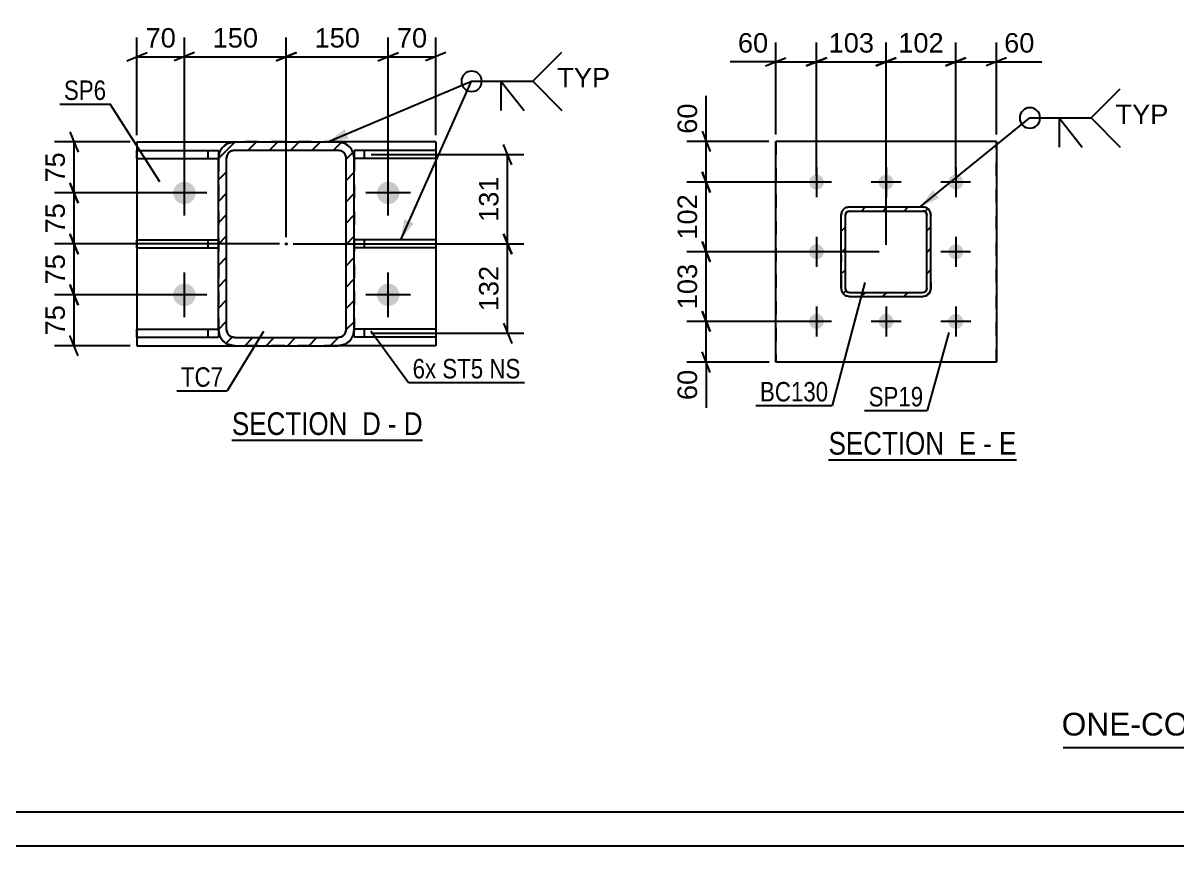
# Model space of a CAD drawing. Header units: millimetres. Extents: x 0 to 841, y 0 to 594.
# Drawn here: x 249.8 to 419.7, y 0 to 121.1 of the extents above; entities that cross this region are included whole.
import ezdxf

# ---------------------------------------------------------------- set-up
doc = ezdxf.new("R2010")
doc.units = ezdxf.units.MM
doc.linetypes.add('DXK_LINE_DOT2', pattern=[3.9198, 1.9599, -1.9599])
doc.linetypes.add('DXK_LINE_DOT3', pattern=[5.9187, 2.979, -0.9799, 0.9799, -0.9799])
doc.styles.add('Arial', font='ARIAL.TTF', dxfattribs={"height": 0.2})
doc.styles.add('Arial Narrow', font='ARIALN.TTF', dxfattribs={"height": 0.2})

# ---------------------------------------------------------------- blocks, each defined once
blk = doc.blocks.new('Unknown-275655210-18 - 14803')
at = {"color": 6, "linetype": 'Continuous'}
blk.add_line((368.44, 56.85), (396.09, 56.85), dxfattribs=at)
at = {"color": 0, "linetype": 'Continuous'}
for points in [[(386.55, 57.6), (386.55, 61.1), (368.44, 61.1), (368.44, 57.6)], [(390.16, 57.6), (390.16, 61.1), (387.6, 61.1), (387.6, 57.6)], [(392.48, 57.6), (392.48, 61.1), (391.21, 61.1), (391.21, 57.6)], [(396.09, 57.6), (396.09, 61.1), (393.53, 61.1), (393.53, 57.6)]]:
    blk.add_wipeout(points, dxfattribs=at)
at = {"color": 7, "linetype": 'Continuous', "style": 'Arial Narrow'}
for s, p in [('SECTION ', (368.44, 57.6)), ('E', (387.6, 57.6)), ('E', (393.53, 57.6)), ('-', (391.21, 57.6))]:
    blk.add_text(s, height=3.34, dxfattribs=at).set_placement(p)
blk = doc.blocks.new('Unknown-275655210-1133')
at = {"color": 5, "linetype": 'Continuous'}
for p, q in [((5, 5), (836, 5)), ((0, 0), (841, 0))]:
    blk.add_line(p, q, dxfattribs=at)
blk = doc.blocks.new('Unknown-275655210-45 - 12827')
at = {"color": 6, "linetype": 'Continuous'}
blk.add_line((280.58, 59.74), (308.65, 59.74), dxfattribs=at)
at = {"color": 0, "linetype": 'Continuous'}
for points in [[(298.69, 60.49), (298.69, 63.99), (280.58, 63.99), (280.58, 60.49)], [(302.51, 60.49), (302.51, 63.99), (299.74, 63.99), (299.74, 60.49)], [(304.84, 60.49), (304.84, 63.99), (303.56, 63.99), (303.56, 60.49)], [(308.65, 60.49), (308.65, 63.99), (305.89, 63.99), (305.89, 60.49)]]:
    blk.add_wipeout(points, dxfattribs=at)
at = {"color": 7, "linetype": 'Continuous', "style": 'Arial Narrow'}
for s, p in [('SECTION ', (280.58, 60.49)), ('D', (299.74, 60.49)), ('D', (305.89, 60.49)), ('-', (303.56, 60.49))]:
    blk.add_text(s, height=3.34, dxfattribs=at).set_placement(p)
blk = doc.blocks.new('Part-275655210-14847 - 14803')
at = {"linetype": 'Continuous'}
h = blk.add_hatch(dxfattribs=at)
h.set_pattern_fill('', scale=0.7, style=0, pattern_type=0)
h.set_pattern_definition([(45, (382.7741, 80.954), (-1.57154, 1.57154), [])])
h.paths.add_polyline_path([(382.31, 80.86), (382.77, 80.95), (383.16, 81.21), (383.42, 81.6), (383.51, 82.06), (383.51, 92.86), (383.42, 93.32), (383.16, 93.71), (382.77, 93.97), (382.31, 94.06), (371.51, 94.06), (371.05, 93.97), (370.66, 93.71), (370.4, 93.32), (370.31, 92.86), (370.31, 82.06), (370.41, 81.6), (370.67, 81.21), (371.06, 80.95), (371.51, 80.86)])
h.paths.add_polyline_path([(371.51, 81.46), (371.29, 81.51), (371.09, 81.64), (370.96, 81.83), (370.91, 82.06), (370.91, 92.86), (370.96, 93.09), (371.09, 93.28), (371.28, 93.41), (371.51, 93.46), (382.31, 93.46), (382.54, 93.42), (382.74, 93.29), (382.87, 93.09), (382.91, 92.86), (382.91, 82.06), (382.87, 81.83), (382.74, 81.64), (382.54, 81.51), (382.31, 81.46)])
at = {"color": 7, "linetype": 'DXK_LINE_DOT2'}
for p, q in [((371.05, 93.97), (371.51, 94.06)), ((371.51, 94.06), (382.31, 94.06)), ((371.51, 94.06), (371.51, 94.06)), ((371.51, 93.46), (371.51, 93.46)), ((382.31, 94.06), (382.31, 94.06)), ((382.31, 94.06), (382.77, 93.97)), ((382.31, 93.46), (382.31, 93.46)), ((370.31, 92.86), (370.4, 93.32)), ((370.32, 82.06), (370.31, 92.86)), ((370.31, 92.86), (370.31, 92.86)), ((370.96, 93.09), (370.91, 92.86)), ((370.91, 92.86), (370.91, 92.86)), ((370.92, 82.06), (370.91, 92.86)), ((382.74, 93.29), (382.54, 93.42)), ((382.74, 93.29), (382.74, 93.29)), ((382.87, 93.09), (382.74, 93.29)), ((382.91, 92.86), (382.87, 93.09)), ((382.91, 92.86), (382.91, 92.86)), ((382.92, 82.06), (382.91, 92.86)), ((383.42, 93.32), (383.51, 92.86)), ((383.52, 82.06), (383.51, 92.86)), ((383.51, 92.86), (383.51, 92.86)), ((370.32, 82.06), (370.31, 82.06)), ((370.41, 81.6), (370.32, 82.06)), ((370.92, 82.06), (370.91, 82.06)), ((370.92, 82.06), (370.96, 81.83)), ((370.96, 81.83), (371.09, 81.63)), ((371.09, 81.63), (371.29, 81.5)), ((382.54, 81.51), (382.74, 81.64)), ((382.74, 81.64), (382.87, 81.83)), ((382.87, 81.83), (382.92, 82.06)), ((382.92, 82.06), (382.91, 82.06)), ((383.51, 82.06), (383.42, 81.6)), ((383.52, 82.06), (383.51, 82.06)), ((383.52, 82.06), (383.51, 82.06)), ((370.67, 81.21), (370.67, 81.21)), ((371.29, 81.5), (371.52, 81.46)), ((371.52, 81.46), (371.51, 81.46)), ((371.52, 80.86), (371.51, 80.86)), ((371.52, 81.46), (382.32, 81.46)), ((382.32, 81.46), (382.31, 81.46)), ((382.32, 80.86), (382.31, 80.86)), ((382.32, 81.46), (382.54, 81.51)), ((382.32, 80.86), (382.32, 80.86))]:
    blk.add_line(p, q, dxfattribs=at)
at = {"color": 2, "linetype": 'Continuous'}
for p, q in [((371.51, 94.06), (371.05, 93.97)), ((371.51, 93.46), (371.28, 93.41)), ((371.28, 93.41), (371.51, 93.46)), ((371.51, 94.06), (382.31, 94.06)), ((371.51, 93.46), (382.31, 93.46)), ((371.51, 93.46), (382.31, 93.46)), ((382.77, 93.97), (382.31, 94.06)), ((382.54, 93.42), (382.31, 93.46)), ((382.31, 93.46), (382.54, 93.42)), ((370.4, 93.32), (370.31, 92.86)), ((370.31, 82.06), (370.31, 92.86)), ((370.91, 92.86), (370.96, 93.09)), ((370.91, 82.06), (370.91, 92.86)), ((371.09, 93.28), (370.96, 93.09)), ((370.96, 93.09), (371.09, 93.28)), ((371.28, 93.41), (371.09, 93.28)), ((371.09, 93.28), (371.28, 93.41)), ((382.54, 93.42), (382.74, 93.29)), ((382.74, 93.29), (382.87, 93.09)), ((382.87, 93.09), (382.91, 92.86)), ((382.91, 82.06), (382.91, 92.86)), ((383.51, 92.86), (383.42, 93.32)), ((383.51, 82.06), (383.51, 92.86)), ((370.31, 82.06), (370.41, 81.6)), ((370.96, 81.83), (370.91, 82.06)), ((371.09, 81.64), (370.96, 81.83)), ((371.29, 81.51), (371.09, 81.64)), ((382.74, 81.64), (382.54, 81.51)), ((382.87, 81.83), (382.74, 81.64)), ((382.91, 82.06), (382.87, 81.83)), ((383.42, 81.6), (383.51, 82.06)), ((371.52, 80.86), (371.06, 80.95)), ((371.06, 80.95), (371.51, 80.86)), ((371.51, 81.46), (371.29, 81.51)), ((371.51, 81.46), (382.31, 81.46)), ((371.51, 80.86), (382.31, 80.86)), ((371.52, 80.86), (382.32, 80.86)), ((382.54, 81.51), (382.31, 81.46)), ((382.31, 80.86), (382.77, 80.95)), ((382.32, 81.46), (382.32, 81.46)), ((382.77, 80.95), (382.32, 80.86))]:
    blk.add_line(p, q, dxfattribs=at)
at = {"color": 7, "linetype": 'DXK_LINE_DOT3'}
blk.add_line((376.91, 87.46), (376.91, 87.46), dxfattribs=at)
at = {"color": 7, "linetype": 'DXK_LINE_DOT2'}
for centre, start, end in [((371.51, 92.86), 112.5099, 157.5099), ((382.31, 92.86), 22.5099, 67.5099), ((371.52, 82.06), 202.5099, 247.5099), ((382.32, 82.06), 292.5095, 292.6976)]:
    blk.add_arc(centre, 1.2, start, end, dxfattribs=at)
at = {"color": 2, "linetype": 'Continuous'}
for centre, start, end in [((371.51, 92.86), 112.5099, 157.5099), ((382.31, 92.86), 22.5099, 67.5099), ((371.51, 82.06), 202.5099, 247.5099), ((382.31, 82.06), 292.5099, 337.5099), ((382.32, 82.06), 292.698, 337.5099)]:
    blk.add_arc(centre, 1.2, start, end, dxfattribs=at)
blk = doc.blocks.new('Part-275655210-14849 - 14803')
at = {"color": 2, "linetype": 'Continuous'}
for p, q in [((393.16, 103.71), (360.66, 103.71)), ((360.66, 103.71), (360.66, 103.71)), ((360.67, 71.21), (360.66, 103.71)), ((393.16, 103.71), (393.16, 103.71)), ((393.16, 103.71), (393.17, 71.21)), ((393.17, 71.21), (360.67, 71.21)), ((360.67, 71.21), (360.67, 71.21)), ((393.17, 71.21), (393.17, 71.21))]:
    blk.add_line(p, q, dxfattribs=at)
at = {"color": 7, "linetype": 'DXK_LINE_DOT2'}
for p, q in [((393.16, 103.71), (360.66, 103.71)), ((360.66, 103.71), (360.67, 71.21)), ((393.17, 71.21), (393.16, 103.71)), ((393.17, 71.21), (360.67, 71.21))]:
    blk.add_line(p, q, dxfattribs=at)
blk = doc.blocks.new('Bolt-275655210-14885 - 14803')
at = {"linetype": 'Continuous'}
for points in [[(366.97, 96.65), (366.74, 96.61), (366.51, 96.62), (366.29, 96.67), (366.08, 96.77), (365.9, 96.92), (365.75, 97.09), (365.64, 97.3), (365.58, 97.52), (365.56, 97.75), (365.59, 97.97), (365.67, 98.19), (365.79, 98.38), (365.95, 98.55), (366.14, 98.68), (366.36, 98.77), (366.58, 98.81), (366.81, 98.8), (367.04, 98.74), (367.24, 98.64), (367.43, 98.5), (367.57, 98.32), (367.68, 98.12), (367.75, 97.9), (367.76, 97.67), (367.73, 97.44), (367.65, 97.23), (367.53, 97.03), (367.37, 96.87), (367.18, 96.74)], [(377.22, 96.65), (376.99, 96.61), (376.76, 96.62), (376.54, 96.68), (376.33, 96.78), (376.15, 96.92), (376, 97.09), (375.89, 97.3), (375.83, 97.52), (375.81, 97.75), (375.84, 97.97), (375.92, 98.19), (376.04, 98.39), (376.2, 98.55), (376.39, 98.68), (376.61, 98.77), (376.83, 98.81), (377.06, 98.8), (377.29, 98.74), (377.49, 98.64), (377.68, 98.5), (377.82, 98.33), (377.93, 98.12), (378, 97.9), (378.01, 97.67), (377.98, 97.45), (377.9, 97.23), (377.78, 97.03), (377.62, 96.87), (377.43, 96.74)], [(387.47, 96.65), (387.24, 96.61), (387.01, 96.62), (386.79, 96.68), (386.58, 96.78), (386.4, 96.92), (386.25, 97.1), (386.14, 97.3), (386.08, 97.52), (386.06, 97.75), (386.09, 97.98), (386.17, 98.19), (386.29, 98.39), (386.45, 98.55), (386.64, 98.68), (386.86, 98.77), (387.08, 98.81), (387.31, 98.8), (387.54, 98.75), (387.74, 98.65), (387.93, 98.5), (388.07, 98.33), (388.18, 98.13), (388.25, 97.9), (388.26, 97.67), (388.23, 97.45), (388.15, 97.23), (388.03, 97.04), (387.87, 96.87), (387.68, 96.74)], [(366.97, 86.4), (366.74, 86.36), (366.51, 86.37), (366.29, 86.42), (366.08, 86.52), (365.9, 86.67), (365.75, 86.84), (365.64, 87.05), (365.58, 87.27), (365.56, 87.5), (365.6, 87.72), (365.67, 87.94), (365.8, 88.13), (365.96, 88.3), (366.15, 88.43), (366.36, 88.52), (366.59, 88.56), (366.82, 88.55), (367.04, 88.49), (367.25, 88.39), (367.43, 88.25), (367.58, 88.07), (367.68, 87.87), (367.75, 87.65), (367.76, 87.42), (367.73, 87.19), (367.65, 86.98), (367.53, 86.78), (367.37, 86.62), (367.18, 86.49)], [(387.47, 86.4), (387.24, 86.36), (387.01, 86.37), (386.79, 86.43), (386.58, 86.53), (386.4, 86.67), (386.25, 86.85), (386.14, 87.05), (386.08, 87.27), (386.06, 87.5), (386.1, 87.73), (386.17, 87.94), (386.3, 88.14), (386.46, 88.3), (386.65, 88.43), (386.86, 88.52), (387.09, 88.56), (387.32, 88.55), (387.54, 88.5), (387.75, 88.4), (387.93, 88.25), (388.08, 88.08), (388.18, 87.88), (388.25, 87.65), (388.26, 87.42), (388.23, 87.2), (388.15, 86.98), (388.03, 86.79), (387.87, 86.62), (387.68, 86.49)], [(366.97, 76.15), (366.74, 76.11), (366.51, 76.12), (366.29, 76.17), (366.08, 76.27), (365.9, 76.42), (365.75, 76.59), (365.65, 76.8), (365.58, 77.02), (365.57, 77.25), (365.6, 77.47), (365.68, 77.69), (365.8, 77.88), (365.96, 78.05), (366.15, 78.18), (366.36, 78.27), (366.59, 78.31), (366.82, 78.3), (367.04, 78.24), (367.25, 78.14), (367.43, 78), (367.58, 77.82), (367.69, 77.62), (367.75, 77.4), (367.77, 77.17), (367.73, 76.94), (367.66, 76.73), (367.53, 76.53), (367.37, 76.37), (367.18, 76.24)], [(377.22, 76.15), (376.99, 76.11), (376.76, 76.12), (376.54, 76.18), (376.33, 76.28), (376.15, 76.42), (376, 76.59), (375.9, 76.8), (375.83, 77.02), (375.82, 77.25), (375.85, 77.48), (375.93, 77.69), (376.05, 77.89), (376.21, 78.05), (376.4, 78.18), (376.61, 78.27), (376.84, 78.31), (377.07, 78.3), (377.29, 78.24), (377.5, 78.14), (377.68, 78), (377.83, 77.83), (377.94, 77.62), (378, 77.4), (378.02, 77.17), (377.98, 76.95), (377.91, 76.73), (377.78, 76.53), (377.62, 76.37), (377.43, 76.24)], [(387.47, 76.15), (387.24, 76.11), (387.01, 76.12), (386.79, 76.18), (386.58, 76.28), (386.4, 76.42), (386.25, 76.6), (386.15, 76.8), (386.08, 77.02), (386.07, 77.25), (386.1, 77.48), (386.18, 77.69), (386.3, 77.89), (386.46, 78.05), (386.65, 78.18), (386.86, 78.27), (387.09, 78.31), (387.32, 78.3), (387.54, 78.25), (387.75, 78.15), (387.93, 78), (388.08, 77.83), (388.19, 77.63), (388.25, 77.4), (388.27, 77.17), (388.23, 76.95), (388.16, 76.73), (388.03, 76.54), (387.87, 76.37), (387.68, 76.24)]]:
    blk.add_hatch(color=1, dxfattribs=at).paths.add_polyline_path(points)
at = {"color": 1, "linetype": 'Continuous'}
for p, q in [((366.66, 99.91), (366.66, 95.51)), ((376.91, 99.91), (376.91, 95.51)), ((387.16, 99.91), (387.16, 95.51)), ((368.86, 97.71), (364.46, 97.71)), ((379.11, 97.71), (374.71, 97.71)), ((389.36, 97.71), (384.96, 97.71)), ((366.66, 89.66), (366.66, 85.26)), ((387.16, 89.66), (387.16, 85.26)), ((368.86, 87.46), (364.46, 87.46)), ((389.36, 87.46), (384.96, 87.46)), ((366.67, 79.41), (366.67, 75.01)), ((376.92, 79.41), (376.92, 75.01)), ((387.17, 79.41), (387.17, 75.01)), ((368.87, 77.21), (364.47, 77.21)), ((379.12, 77.21), (374.72, 77.21)), ((389.37, 77.21), (384.97, 77.21))]:
    blk.add_line(p, q, dxfattribs=at)
blk = doc.blocks.new('Part-275655210-12835 - 12827')
at = {"color": 2, "linetype": 'Continuous'}
for p, q in [((266.59, 103.62), (266.59, 73.62)), ((266.59, 103.62), (280.99, 103.62)), ((310.59, 103.62), (296.19, 103.62)), ((310.59, 103.62), (310.59, 73.62)), ((266.59, 73.62), (280.99, 73.62)), ((310.59, 73.62), (296.19, 73.62))]:
    blk.add_line(p, q, dxfattribs=at)
at = {"color": 7, "linetype": 'DXK_LINE_DOT2'}
for p, q in [((296.19, 103.62), (280.99, 103.62)), ((296.19, 73.62), (280.99, 73.62))]:
    blk.add_line(p, q, dxfattribs=at)
blk = doc.blocks.new('Part-275655210-12839 - 12827')
at = {"color": 2, "linetype": 'Continuous'}
for p, q in [((310.59, 89.22), (298.59, 89.22)), ((310.59, 89.22), (310.59, 88.02)), ((310.59, 88.02), (298.59, 88.02))]:
    blk.add_line(p, q, dxfattribs=at)
at = {"color": 7, "linetype": 'DXK_LINE_DOT2'}
for p, q in [((298.59, 89.22), (298.59, 88.02)), ((300.09, 88.02), (300.09, 89.22))]:
    blk.add_line(p, q, dxfattribs=at)
blk = doc.blocks.new('Part-275655210-12831 - 12827')
at = {"linetype": 'Continuous'}
h = blk.add_hatch(dxfattribs=at)
h.set_pattern_fill('', scale=0.7, style=0, pattern_type=0)
h.set_pattern_definition([(45, (278.5895, 76.025), (-1.57154, 1.57154), [])])
h.paths.add_polyline_path([(278.59, 101.22), (278.59, 76.02), (278.77, 75.11), (279.29, 74.33), (280.07, 73.81), (280.99, 73.62), (296.19, 73.62), (297.11, 73.81), (297.89, 74.33), (298.41, 75.11), (298.59, 76.02), (298.59, 101.22), (298.41, 102.14), (297.89, 102.92), (297.11, 103.44), (296.19, 103.62), (280.99, 103.62), (280.07, 103.44), (279.29, 102.92), (278.77, 102.14)])
h.paths.add_polyline_path([(280.14, 102.07), (280.53, 102.33), (280.99, 102.42), (296.19, 102.42), (296.65, 102.33), (297.04, 102.07), (297.3, 101.68), (297.39, 101.22), (297.39, 76.02), (297.3, 75.57), (297.04, 75.18), (296.65, 74.92), (296.19, 74.82), (280.99, 74.82), (280.53, 74.92), (280.14, 75.18), (279.88, 75.57), (279.79, 76.02), (279.79, 101.22), (279.88, 101.68)])
blk.add_hatch(color=246, dxfattribs=at).paths.add_polyline_path([(288.59, 88.52, -1), (288.59, 88.72, -1)])
at = {"color": 7, "linetype": 'DXK_LINE_DOT2'}
for p, q in [((278.59, 101.22), (278.77, 102.14)), ((280.07, 103.44), (280.99, 103.62)), ((280.99, 102.42), (280.53, 102.33)), ((280.99, 103.62), (296.19, 103.62)), ((280.99, 102.42), (296.19, 102.42)), ((296.19, 103.62), (297.11, 103.44)), ((296.65, 102.33), (296.19, 102.42)), ((298.41, 102.14), (298.59, 101.22)), ((278.59, 101.22), (278.59, 76.02)), ((279.88, 101.68), (279.79, 101.22)), ((279.79, 76.02), (279.79, 101.22)), ((297.39, 101.22), (297.3, 101.68)), ((297.39, 76.02), (297.39, 101.22)), ((298.59, 101.22), (298.59, 76.02)), ((278.77, 75.11), (278.59, 76.02)), ((279.79, 76.02), (279.88, 75.57)), ((280.53, 74.92), (280.99, 74.82)), ((280.99, 74.82), (296.19, 74.82)), ((296.19, 74.82), (296.65, 74.92)), ((297.3, 75.57), (297.39, 76.02)), ((298.59, 76.02), (298.41, 75.11)), ((280.99, 73.62), (280.07, 73.81)), ((280.99, 73.62), (296.19, 73.62)), ((297.11, 73.81), (296.19, 73.62))]:
    blk.add_line(p, q, dxfattribs=at)
at = {"color": 2, "linetype": 'Continuous'}
for p, q in [((278.77, 102.14), (278.59, 101.22)), ((280.99, 103.62), (280.07, 103.44)), ((280.53, 102.33), (280.99, 102.42)), ((280.99, 103.62), (296.19, 103.62)), ((280.99, 102.42), (296.19, 102.42)), ((297.11, 103.44), (296.19, 103.62)), ((296.19, 102.42), (296.65, 102.33)), ((298.59, 101.22), (298.41, 102.14)), ((278.59, 76.02), (278.59, 101.22)), ((279.79, 101.22), (279.88, 101.68)), ((279.79, 76.02), (279.79, 101.22)), ((297.3, 101.68), (297.39, 101.22)), ((297.39, 76.02), (297.39, 101.22)), ((298.59, 76.02), (298.59, 101.22)), ((278.59, 76.02), (278.77, 75.11)), ((279.88, 75.57), (279.79, 76.02)), ((280.99, 74.82), (280.53, 74.92)), ((280.99, 74.82), (296.19, 74.82)), ((296.65, 74.92), (296.19, 74.82)), ((297.39, 76.02), (297.3, 75.57)), ((298.41, 75.11), (298.59, 76.02)), ((280.07, 73.81), (280.99, 73.62)), ((280.99, 73.62), (296.19, 73.62)), ((296.19, 73.62), (297.11, 73.81))]:
    blk.add_line(p, q, dxfattribs=at)
at = {"color": 7, "linetype": 'DXK_LINE_DOT3'}
blk.add_line((288.59, 88.62), (288.59, 88.62), dxfattribs=at)
at = {"color": 246, "linetype": 'DXK_LINE_DOT2'}
blk.add_line((288.59, 88.62), (288.59, 88.62), dxfattribs=at)
at = {"color": 246, "linetype": 'Continuous'}
blk.add_circle((288.59, 88.62), 0.1, dxfattribs=at)
at = {"color": 7, "linetype": 'DXK_LINE_DOT2'}
for centre, radius, start, end in [((280.99, 101.22), 2.4, 112.5, 157.5), ((280.99, 101.22), 1.2, 112.5, 157.5), ((296.19, 101.22), 1.2, 22.5, 67.5), ((296.19, 101.22), 2.4, 22.5, 67.5), ((280.99, 76.02), 2.4, 202.5, 247.5), ((280.99, 76.02), 1.2, 202.5, 247.5), ((296.19, 76.02), 1.2, 292.5, 337.5), ((296.19, 76.02), 2.4, 292.5, 337.5)]:
    blk.add_arc(centre, radius, start, end, dxfattribs=at)
at = {"color": 2, "linetype": 'Continuous'}
for centre, radius, start, end in [((280.99, 101.22), 2.4, 112.5, 157.5), ((280.99, 101.22), 1.2, 112.5, 157.5), ((296.19, 101.22), 1.2, 22.5, 67.5), ((296.19, 101.22), 2.4, 22.5, 67.5), ((280.99, 76.02), 2.4, 202.5, 247.5), ((280.99, 76.02), 1.2, 202.5, 247.5), ((296.19, 76.02), 1.2, 292.5, 337.5), ((296.19, 76.02), 2.4, 292.5, 337.5)]:
    blk.add_arc(centre, radius, start, end, dxfattribs=at)
blk = doc.blocks.new('Part-275655210-12836 - 12827')
at = {"color": 2, "linetype": 'Continuous'}
for p, q in [((266.59, 88.02), (266.59, 89.22)), ((266.59, 89.22), (278.59, 89.22)), ((266.59, 88.02), (278.59, 88.02))]:
    blk.add_line(p, q, dxfattribs=at)
at = {"color": 7, "linetype": 'DXK_LINE_DOT2'}
for p, q in [((277.09, 88.02), (277.09, 89.22)), ((278.59, 89.22), (278.59, 88.02))]:
    blk.add_line(p, q, dxfattribs=at)
blk = doc.blocks.new('Part-275655210-12837 - 12827')
at = {"color": 2, "linetype": 'Continuous'}
for p, q in [((266.59, 101.17), (266.59, 102.37)), ((266.59, 102.37), (278.59, 102.37)), ((278.59, 102.37), (278.59, 101.22)), ((266.59, 101.17), (278.59, 101.17))]:
    blk.add_line(p, q, dxfattribs=at)
at = {"color": 7, "linetype": 'DXK_LINE_DOT2'}
for p, q in [((277.09, 101.17), (277.09, 102.37)), ((278.59, 101.22), (278.59, 101.17))]:
    blk.add_line(p, q, dxfattribs=at)
blk = doc.blocks.new('Part-275655210-12838 - 12827')
at = {"color": 2, "linetype": 'Continuous'}
for p, q in [((266.59, 74.87), (266.59, 76.07)), ((266.59, 76.07), (278.59, 76.07)), ((266.59, 74.87), (278.59, 74.87)), ((278.59, 76.02), (278.59, 74.87))]:
    blk.add_line(p, q, dxfattribs=at)
at = {"color": 7, "linetype": 'DXK_LINE_DOT2'}
for p, q in [((277.09, 74.87), (277.09, 76.07)), ((278.59, 76.02), (278.59, 76.07)), ((278.59, 76.07), (278.59, 76.02))]:
    blk.add_line(p, q, dxfattribs=at)
blk = doc.blocks.new('Part-275655210-12840 - 12827')
at = {"color": 2, "linetype": 'Continuous'}
for p, q in [((310.59, 102.37), (298.59, 102.37)), ((298.59, 102.37), (298.59, 101.22)), ((310.59, 102.37), (310.59, 101.17)), ((310.59, 101.17), (298.59, 101.17))]:
    blk.add_line(p, q, dxfattribs=at)
at = {"color": 7, "linetype": 'DXK_LINE_DOT2'}
for p, q in [((300.09, 101.17), (300.09, 102.37)), ((298.59, 101.22), (298.59, 101.17))]:
    blk.add_line(p, q, dxfattribs=at)
blk = doc.blocks.new('Part-275655210-12841 - 12827')
at = {"color": 2, "linetype": 'Continuous'}
for p, q in [((310.59, 76.07), (298.59, 76.07)), ((298.59, 74.87), (298.59, 76.02)), ((310.59, 74.87), (298.59, 74.87)), ((310.59, 76.07), (310.59, 74.87))]:
    blk.add_line(p, q, dxfattribs=at)
at = {"color": 7, "linetype": 'DXK_LINE_DOT2'}
for p, q in [((298.59, 76.02), (298.59, 76.07)), ((298.59, 76.07), (298.59, 76.02)), ((300.09, 74.87), (300.09, 76.07))]:
    blk.add_line(p, q, dxfattribs=at)
blk = doc.blocks.new('Bolt-275655210-12907 - 12827')
at = {"linetype": 'Continuous'}
for points in [[(271.94, 96.12, -1), (275.24, 96.12, -1)], [(301.94, 96.12, -1), (305.24, 96.12, -1)], [(271.94, 81.12, -1), (275.24, 81.12, -1)], [(301.94, 81.12, -1), (305.24, 81.12, -1)]]:
    blk.add_hatch(color=1, dxfattribs=at).paths.add_polyline_path(points)
at = {"color": 1, "linetype": 'Continuous'}
for p, q in [((273.59, 92.82), (273.59, 99.42)), ((303.59, 92.82), (303.59, 99.42)), ((276.89, 96.12), (270.29, 96.12)), ((306.89, 96.12), (300.29, 96.12)), ((273.59, 77.82), (273.59, 84.42)), ((303.59, 77.82), (303.59, 84.42)), ((276.89, 81.12), (270.29, 81.12)), ((306.89, 81.12), (300.29, 81.12))]:
    blk.add_line(p, q, dxfattribs=at)
blk = doc.blocks.new('StraightDimension-275655210-14906 - 14803')
at = {"color": 7, "linetype": 'Continuous'}
for p, q in [((360.66, 104.71), (360.66, 118.28)), ((366.66, 98.71), (366.66, 118.28)), ((359.16, 114.83), (362.16, 116.03)), ((368.16, 116.03), (365.16, 114.83)), ((360.66, 115.43), (366.66, 115.43))]:
    blk.add_line(p, q, dxfattribs=at)
at = {"color": 0}
blk.add_wipeout([(360.14, 116.18), (360.14, 120.38), (354.49, 120.38), (354.49, 116.18)], dxfattribs=at)
at = {"color": 7, "linetype": 'Continuous'}
blk.add_line((360.66, 115.43), (353.96, 115.43), dxfattribs=at)
blk.add_line((360.66, 115.43), (353.96, 115.43), dxfattribs=at)
at = {"color": 3, "style": 'Arial'}
blk.add_text('60', height=2.865, dxfattribs=at).set_placement((355.09, 116.78))
blk = doc.blocks.new('StraightDimension-275655210-14903 - 14803')
at = {"color": 7, "linetype": 'Continuous'}
for p, q in [((387.16, 98.71), (387.16, 118.28)), ((393.16, 104.71), (393.16, 118.28)), ((385.66, 114.83), (388.66, 116.03)), ((394.66, 116.03), (391.66, 114.83)), ((387.16, 115.43), (393.16, 115.43))]:
    blk.add_line(p, q, dxfattribs=at)
at = {"color": 0}
blk.add_wipeout([(399.33, 116.18), (399.33, 120.38), (393.69, 120.38), (393.69, 116.18)], dxfattribs=at)
at = {"color": 7, "linetype": 'Continuous'}
blk.add_line((393.16, 115.43), (399.86, 115.43), dxfattribs=at)
blk.add_line((393.16, 115.43), (399.86, 115.43), dxfattribs=at)
at = {"color": 3, "style": 'Arial'}
blk.add_text('60', height=2.865, dxfattribs=at).set_placement((394.29, 116.78))
blk = doc.blocks.new('StraightDimension-275655210-14904 - 14803')
at = {"color": 7, "linetype": 'Continuous'}
for p, q in [((376.91, 88.46), (376.91, 118.28)), ((387.16, 98.71), (387.16, 118.28)), ((375.41, 114.83), (378.41, 116.03)), ((388.66, 116.03), (385.66, 114.83)), ((376.91, 115.43), (387.16, 115.43))]:
    blk.add_line(p, q, dxfattribs=at)
at = {"color": 0}
blk.add_wipeout([(385.97, 116.18), (385.97, 120.38), (378.1, 120.38), (378.1, 116.18)], dxfattribs=at)
at = {"color": 3, "style": 'Arial'}
blk.add_text('102', height=2.865, dxfattribs=at).set_placement((378.7, 116.78))
blk = doc.blocks.new('StraightDimension-275655210-14905 - 14803')
at = {"color": 7, "linetype": 'Continuous'}
for p, q in [((366.66, 98.71), (366.66, 118.28)), ((376.91, 88.46), (376.91, 118.28)), ((365.16, 114.83), (368.16, 116.03)), ((378.41, 116.03), (375.41, 114.83)), ((366.66, 115.43), (376.91, 115.43))]:
    blk.add_line(p, q, dxfattribs=at)
at = {"color": 0}
blk.add_wipeout([(375.72, 116.18), (375.72, 120.38), (367.85, 120.38), (367.85, 116.18)], dxfattribs=at)
at = {"color": 3, "style": 'Arial'}
blk.add_text('103', height=2.865, dxfattribs=at).set_placement((368.45, 116.78))
blk = doc.blocks.new('StraightDimension-275655210-14958 - 14803')
at = {"color": 7, "linetype": 'Continuous'}
for p, q in [((359.66, 103.71), (347.57, 103.71)), ((349.82, 105.21), (351.02, 102.21)), ((350.42, 97.71), (350.42, 103.71)), ((351.02, 96.21), (349.82, 99.21)), ((365.66, 97.71), (347.57, 97.71))]:
    blk.add_line(p, q, dxfattribs=at)
at = {"color": 0}
blk.add_wipeout([(349.67, 109.88), (345.47, 109.88), (345.47, 104.23), (349.67, 104.23)], dxfattribs=at)
at = {"color": 7, "linetype": 'Continuous'}
blk.add_line((350.42, 103.71), (350.42, 110.4), dxfattribs=at)
blk.add_line((350.42, 103.71), (350.42, 110.4), dxfattribs=at)
at = {"color": 3, "style": 'Arial'}
blk.add_text('60', height=2.865, rotation=90.0002, dxfattribs=at).set_placement((349.07, 104.83))
blk = doc.blocks.new('StraightDimension-275655210-14959 - 14803')
at = {"color": 7, "linetype": 'Continuous'}
for p, q in [((349.82, 99.21), (351.02, 96.21)), ((365.66, 97.71), (347.57, 97.71)), ((350.42, 87.47), (350.42, 97.71)), ((351.02, 85.97), (349.82, 88.97)), ((375.91, 87.47), (347.57, 87.47))]:
    blk.add_line(p, q, dxfattribs=at)
at = {"color": 0}
blk.add_wipeout([(349.67, 96.53), (345.47, 96.53), (345.47, 88.65), (349.67, 88.65)], dxfattribs=at)
at = {"color": 3, "style": 'Arial'}
blk.add_text('102', height=2.865, rotation=90.0002, dxfattribs=at).set_placement((349.07, 89.25))
blk = doc.blocks.new('StraightDimension-275655210-14960 - 14803')
at = {"color": 7, "linetype": 'Continuous'}
for p, q in [((349.82, 88.97), (351.02, 85.97)), ((375.91, 87.47), (347.57, 87.47)), ((350.42, 77.21), (350.42, 87.47)), ((351.02, 75.71), (349.82, 78.71)), ((365.67, 77.21), (347.57, 77.21))]:
    blk.add_line(p, q, dxfattribs=at)
at = {"color": 0}
blk.add_wipeout([(349.67, 86.28), (345.47, 86.28), (345.47, 78.4), (349.67, 78.4)], dxfattribs=at)
at = {"color": 3, "style": 'Arial'}
blk.add_text('103', height=2.865, rotation=90.0002, dxfattribs=at).set_placement((349.07, 79))
blk = doc.blocks.new('StraightDimension-275655210-14961 - 14803')
at = {"color": 7, "linetype": 'Continuous'}
for p, q in [((349.82, 78.71), (351.02, 75.71)), ((365.67, 77.21), (347.57, 77.21)), ((350.42, 71.21), (350.42, 77.21)), ((351.02, 69.71), (349.82, 72.71)), ((359.67, 71.21), (347.57, 71.21))]:
    blk.add_line(p, q, dxfattribs=at)
at = {"color": 0}
blk.add_wipeout([(349.67, 70.68), (345.47, 70.68), (345.47, 65.03), (349.67, 65.03)], dxfattribs=at)
at = {"color": 7, "linetype": 'Continuous'}
blk.add_line((350.42, 71.21), (350.42, 64.51), dxfattribs=at)
blk.add_line((350.42, 71.21), (350.42, 64.51), dxfattribs=at)
at = {"color": 3, "style": 'Arial'}
blk.add_text('60', height=2.865, rotation=90.0002, dxfattribs=at).set_placement((349.07, 65.63))
blk = doc.blocks.new('StraightDimension-275655210-13686 - 12827')
at = {"color": 7, "linetype": 'Continuous'}
for p, q in [((321.78, 87.12), (320.58, 90.12)), ((289.59, 88.62), (323.58, 88.62)), ((321.18, 75.47), (321.18, 88.62)), ((320.58, 76.97), (321.78, 73.97)), ((301.09, 75.47), (323.58, 75.47))]:
    blk.add_line(p, q, dxfattribs=at)
at = {"color": 0}
blk.add_wipeout([(320.43, 85.99), (316.23, 85.99), (316.23, 78.11), (320.43, 78.11)], dxfattribs=at)
at = {"color": 3, "style": 'Arial'}
blk.add_text('132', height=2.865, rotation=90.0002, dxfattribs=at).set_placement((319.83, 78.71))
blk = doc.blocks.new('StraightDimension-275655210-13599 - 12827')
at = {"color": 7, "linetype": 'Continuous'}
for p, q in [((303.59, 97.12), (303.59, 119.02)), ((310.59, 104.62), (310.59, 119.02)), ((302.09, 115.57), (305.09, 116.77)), ((303.59, 116.17), (310.59, 116.17)), ((312.09, 116.77), (309.09, 115.57))]:
    blk.add_line(p, q, dxfattribs=at)
at = {"color": 0}
blk.add_wipeout([(309.91, 116.92), (309.91, 121.12), (304.27, 121.12), (304.27, 116.92)], dxfattribs=at)
at = {"color": 3, "style": 'Arial'}
blk.add_text('70', height=2.865, dxfattribs=at).set_placement((304.87, 117.52))
blk = doc.blocks.new('StraightDimension-275655210-13600 - 12827')
at = {"color": 7, "linetype": 'Continuous'}
for p, q in [((288.59, 89.62), (288.59, 119.02)), ((303.59, 97.12), (303.59, 119.02)), ((290.09, 116.77), (287.09, 115.57)), ((288.59, 116.17), (303.59, 116.17)), ((302.09, 115.57), (305.09, 116.77))]:
    blk.add_line(p, q, dxfattribs=at)
at = {"color": 0}
blk.add_wipeout([(300.02, 116.92), (300.02, 121.12), (292.15, 121.12), (292.15, 116.92)], dxfattribs=at)
at = {"color": 3, "style": 'Arial'}
blk.add_text('150', height=2.865, dxfattribs=at).set_placement((292.75, 117.52))
blk = doc.blocks.new('StraightDimension-275655210-13601 - 12827')
at = {"color": 7, "linetype": 'Continuous'}
for p, q in [((273.59, 97.12), (273.59, 119.02)), ((288.59, 89.62), (288.59, 119.02)), ((275.09, 116.77), (272.09, 115.57)), ((273.59, 116.17), (288.59, 116.17)), ((287.09, 115.57), (290.09, 116.77))]:
    blk.add_line(p, q, dxfattribs=at)
at = {"color": 0}
blk.add_wipeout([(285.02, 116.92), (285.02, 121.12), (277.15, 121.12), (277.15, 116.92)], dxfattribs=at)
at = {"color": 3, "style": 'Arial'}
blk.add_text('150', height=2.865, dxfattribs=at).set_placement((277.75, 117.52))
blk = doc.blocks.new('StraightDimension-275655210-13602 - 12827')
at = {"color": 7, "linetype": 'Continuous'}
for p, q in [((266.59, 104.62), (266.59, 119.02)), ((273.59, 97.12), (273.59, 119.02)), ((265.09, 115.57), (268.09, 116.77)), ((266.59, 116.17), (273.59, 116.17)), ((275.09, 116.77), (272.09, 115.57))]:
    blk.add_line(p, q, dxfattribs=at)
at = {"color": 0}
blk.add_wipeout([(272.91, 116.92), (272.91, 121.12), (267.27, 121.12), (267.27, 116.92)], dxfattribs=at)
at = {"color": 3, "style": 'Arial'}
blk.add_text('70', height=2.865, dxfattribs=at).set_placement((267.87, 117.52))
blk = doc.blocks.new('StraightDimension-275655210-13642 - 12827')
at = {"color": 7, "linetype": 'Continuous'}
for p, q in [((256.73, 105.12), (257.93, 102.12)), ((265.59, 103.62), (254.48, 103.62)), ((257.33, 96.12), (257.33, 103.62)), ((257.93, 94.62), (256.73, 97.62)), ((272.59, 96.12), (254.48, 96.12))]:
    blk.add_line(p, q, dxfattribs=at)
at = {"color": 0}
blk.add_wipeout([(256.58, 102.7), (252.38, 102.7), (252.38, 97.05), (256.58, 97.05)], dxfattribs=at)
at = {"color": 3, "style": 'Arial'}
blk.add_text('75', height=2.865, rotation=90.0002, dxfattribs=at).set_placement((255.98, 97.65))
blk = doc.blocks.new('StraightDimension-275655210-13643 - 12827')
at = {"color": 7, "linetype": 'Continuous'}
for p, q in [((256.73, 97.62), (257.93, 94.62)), ((272.59, 96.12), (254.48, 96.12)), ((257.33, 88.62), (257.33, 96.12)), ((257.93, 87.12), (256.73, 90.12)), ((287.59, 88.62), (254.48, 88.62))]:
    blk.add_line(p, q, dxfattribs=at)
at = {"color": 0}
blk.add_wipeout([(256.58, 95.2), (252.38, 95.2), (252.38, 89.55), (256.58, 89.55)], dxfattribs=at)
at = {"color": 3, "style": 'Arial'}
blk.add_text('75', height=2.865, rotation=90.0002, dxfattribs=at).set_placement((255.98, 90.15))
blk = doc.blocks.new('StraightDimension-275655210-13644 - 12827')
at = {"color": 7, "linetype": 'Continuous'}
for p, q in [((256.73, 90.12), (257.93, 87.12)), ((287.59, 88.62), (254.48, 88.62)), ((257.33, 81.12), (257.33, 88.62)), ((257.93, 79.62), (256.73, 82.62)), ((272.59, 81.12), (254.48, 81.12))]:
    blk.add_line(p, q, dxfattribs=at)
at = {"color": 0}
blk.add_wipeout([(256.58, 87.7), (252.38, 87.7), (252.38, 82.05), (256.58, 82.05)], dxfattribs=at)
at = {"color": 3, "style": 'Arial'}
blk.add_text('75', height=2.865, rotation=90.0002, dxfattribs=at).set_placement((255.98, 82.65))
blk = doc.blocks.new('StraightDimension-275655210-13645 - 12827')
at = {"color": 7, "linetype": 'Continuous'}
for p, q in [((256.73, 82.62), (257.93, 79.62)), ((272.59, 81.12), (254.48, 81.12)), ((257.33, 73.62), (257.33, 81.12)), ((257.93, 72.12), (256.73, 75.12)), ((265.59, 73.62), (254.48, 73.62))]:
    blk.add_line(p, q, dxfattribs=at)
at = {"color": 0}
blk.add_wipeout([(256.58, 80.2), (252.38, 80.2), (252.38, 74.55), (256.58, 74.55)], dxfattribs=at)
at = {"color": 3, "style": 'Arial'}
blk.add_text('75', height=2.865, rotation=90.0002, dxfattribs=at).set_placement((255.98, 75.15))
blk = doc.blocks.new('StraightDimension-275655210-13685 - 12827')
at = {"color": 7, "linetype": 'Continuous'}
for p, q in [((321.78, 100.27), (320.58, 103.27)), ((301.09, 101.77), (323.58, 101.77)), ((321.18, 88.62), (321.18, 101.77)), ((320.58, 90.12), (321.78, 87.12)), ((289.59, 88.62), (323.58, 88.62))]:
    blk.add_line(p, q, dxfattribs=at)
at = {"color": 0}
blk.add_wipeout([(320.43, 99.14), (316.23, 99.14), (316.23, 91.26), (320.43, 91.26)], dxfattribs=at)
at = {"color": 3, "style": 'Arial'}
blk.add_text('131', height=2.865, rotation=90.0002, dxfattribs=at).set_placement((319.83, 91.86))
blk = doc.blocks.new('Mark-275655210-15015 - 14803')
at = {"color": 0}
blk.add_wipeout([(382.37, 64.7), (382.37, 67.7), (374.34, 67.7), (374.34, 64.7)], dxfattribs=at)
blk.add_wipeout([(382.37, 64.7), (382.37, 67.7), (374.34, 67.7), (374.34, 64.7)], dxfattribs=at)
at = {"color": 30, "linetype": 'Continuous'}
for p in [(386.14, 75.6), (373.74, 64.1)]:
    blk.add_line(p, (382.97, 64.1), dxfattribs=at)
at = {"color": 3, "style": 'Arial Narrow'}
blk.add_text('SP19', height=2.863, dxfattribs=at).set_placement((374.34, 64.7))
blk = doc.blocks.new('Mark-275655210-15012 - 14803')
at = {"color": 0}
blk.add_wipeout([(368.39, 65.43), (368.39, 68.43), (358.34, 68.43), (358.34, 65.43)], dxfattribs=at)
blk.add_wipeout([(368.39, 65.43), (368.39, 68.43), (358.34, 68.43), (358.34, 65.43)], dxfattribs=at)
at = {"color": 30, "linetype": 'Continuous'}
for p in [(373.76, 82.94), (357.74, 64.83)]:
    blk.add_line(p, (368.99, 64.83), dxfattribs=at)
at = {"color": 3, "style": 'Arial Narrow'}
blk.add_text('BC130', height=2.863, dxfattribs=at).set_placement((358.34, 65.43))
blk = doc.blocks.new('WeldMark-275655210-15036 - 14803')
at = {"linetype": 'Continuous'}
blk.add_hatch(color=30, dxfattribs=at).paths.add_polyline_path([(384.71, 95.37), (381.91, 94.06), (383.77, 96.53)])
at = {"color": 30, "linetype": 'Continuous'}
for p, q in [((381.91, 94.06), (398.09, 107.16)), ((398.09, 107.16), (407.09, 107.16))]:
    blk.add_line(p, q, dxfattribs=at)
at = {"color": 3, "linetype": 'Continuous'}
for q in [(405.8, 102.87), (402.37, 102.87)]:
    blk.add_line((402.37, 107.16), q, dxfattribs=at)
for start, end in [(90, 270), (270, 90)]:
    blk.add_arc((398.09, 107.16), 1.5, start, end, dxfattribs=at)
at = {"color": 0, "linetype": 'Continuous'}
blk.add_wipeout([(418.46, 106.26), (418.46, 109.26), (410.69, 109.26), (410.69, 106.26)], dxfattribs=at)
blk.add_wipeout([(418.46, 106.26), (418.46, 109.26), (410.69, 109.26), (410.69, 106.26)], dxfattribs=at)
at = {"color": 3, "linetype": 'Continuous'}
for q in [(411.37, 111.44), (411.37, 102.87)]:
    blk.add_line((407.09, 107.16), q, dxfattribs=at)
at = {"color": 3, "linetype": 'Continuous', "style": 'Arial'}
blk.add_text('TYP', height=2.865, dxfattribs=at).set_placement((410.69, 106.26))
blk = doc.blocks.new('Unknown-275655210-21424')
at = {"color": 7, "linetype": 'Continuous'}
blk.add_line((403, 14.5), (473, 14.5), dxfattribs=at)
at = {"color": 7, "style": 'Arial'}
blk.add_text('ONE-COLUMN MARKED AS C27', height=3.3428, dxfattribs=at).set_placement((402.76, 16.25))
blk = doc.blocks.new('WeldMark-275655210-15526 - 12827')
at = {"linetype": 'Continuous'}
for points in [[(297.76, 104.1), (294.7, 103.62), (297.18, 105.48)], [(307.35, 91.66), (305.44, 89.22), (305.98, 92.27)]]:
    blk.add_hatch(color=30, dxfattribs=at).paths.add_polyline_path(points)
at = {"color": 30, "linetype": 'Continuous'}
for p, q in [((294.7, 103.62), (315.88, 112.55)), ((305.44, 89.22), (315.88, 112.55)), ((315.88, 112.55), (324.88, 112.55))]:
    blk.add_line(p, q, dxfattribs=at)
at = {"color": 3, "linetype": 'Continuous'}
for q in [(323.59, 108.26), (320.16, 108.26)]:
    blk.add_line((320.16, 112.55), q, dxfattribs=at)
for start, end in [(90, 270), (270, 90)]:
    blk.add_arc((315.88, 112.55), 1.5, start, end, dxfattribs=at)
at = {"color": 0, "linetype": 'Continuous'}
blk.add_wipeout([(336.25, 111.65), (336.25, 114.65), (328.48, 114.65), (328.48, 111.65)], dxfattribs=at)
blk.add_wipeout([(336.25, 111.65), (336.25, 114.65), (328.48, 114.65), (328.48, 111.65)], dxfattribs=at)
at = {"color": 3, "linetype": 'Continuous'}
for q in [(329.16, 116.84), (329.16, 108.26)]:
    blk.add_line((324.88, 112.55), q, dxfattribs=at)
at = {"color": 3, "linetype": 'Continuous', "style": 'Arial'}
blk.add_text('TYP', height=2.865, dxfattribs=at).set_placement((328.48, 111.65))
blk = doc.blocks.new('MarkSet-275655210-13223 - 12827')
at = {"color": 0}
for points in [[(310.66, 68.82), (310.66, 71.82), (307.19, 71.82), (307.19, 68.82)], [(317.59, 68.82), (317.59, 71.82), (311.56, 71.82), (311.56, 68.82)], [(323.05, 68.82), (323.05, 71.82), (318.49, 71.82), (318.49, 68.82)]]:
    blk.add_wipeout(points, dxfattribs=at)
for points in [[(310.66, 68.82), (310.66, 71.82), (307.19, 71.82), (307.19, 68.82)], [(317.59, 68.82), (317.59, 71.82), (311.56, 71.82), (311.56, 68.82)], [(323.05, 68.82), (323.05, 71.82), (318.49, 71.82), (318.49, 68.82)]]:
    blk.add_wipeout(points, dxfattribs=at)
at = {"color": 30, "linetype": 'Continuous'}
for p, q in [((301.02, 75.81), (306.59, 68.22)), ((306.59, 68.22), (323.65, 68.22))]:
    blk.add_line(p, q, dxfattribs=at)
at = {"color": 3, "style": 'Arial Narrow'}
for s, p in [('6x', (307.19, 68.82)), ('ST5', (311.56, 68.82)), ('NS', (318.49, 68.82))]:
    blk.add_text(s, height=2.863, dxfattribs=at).set_placement(p)
blk = doc.blocks.new('Mark-275655210-13807 - 12827')
at = {"color": 0}
blk.add_wipeout([(279.29, 67.59), (279.29, 70.59), (273.08, 70.59), (273.08, 67.59)], dxfattribs=at)
blk.add_wipeout([(279.29, 67.59), (279.29, 70.59), (273.08, 70.59), (273.08, 67.59)], dxfattribs=at)
at = {"color": 30, "linetype": 'Continuous'}
for p in [(285.21, 75.71), (272.48, 66.99)]:
    blk.add_line(p, (279.89, 66.99), dxfattribs=at)
at = {"color": 3, "style": 'Arial Narrow'}
blk.add_text('TC7', height=2.863, dxfattribs=at).set_placement((273.08, 67.59))
blk = doc.blocks.new('Mark-275655210-13810 - 12827')
at = {"color": 0}
blk.add_wipeout([(262.06, 109.81), (262.06, 112.81), (255.85, 112.81), (255.85, 109.81)], dxfattribs=at)
blk.add_wipeout([(262.06, 109.81), (262.06, 112.81), (255.85, 112.81), (255.85, 109.81)], dxfattribs=at)
at = {"color": 30, "linetype": 'Continuous'}
for p in [(255.25, 109.21), (269.98, 97.78)]:
    blk.add_line(p, (262.66, 109.21), dxfattribs=at)
at = {"color": 3, "style": 'Arial Narrow'}
blk.add_text('SP6', height=2.863, dxfattribs=at).set_placement((255.85, 109.81))

msp = doc.modelspace()

# ---------------------------------------------------------------- block references
for name in ['Part-275655210-14849 - 14803', 'Part-275655210-12835 - 12827', 'Part-275655210-12837 - 12827', 'Part-275655210-12831 - 12827', 'Part-275655210-12840 - 12827', 'Bolt-275655210-12907 - 12827', 'Bolt-275655210-14885 - 14803', 'Part-275655210-14847 - 14803', 'Part-275655210-12836 - 12827', 'Part-275655210-12839 - 12827', 'Part-275655210-12838 - 12827', 'Part-275655210-12841 - 12827', 'Unknown-275655210-18 - 14803', 'Unknown-275655210-21424']:
    msp.add_blockref(name, (0, 0))

# ---------------------------------------------------------------- next in the draw order: block references
msp.add_blockref('Unknown-275655210-1133', (0, 0))

# ---------------------------------------------------------------- next in the draw order: block references
for name in ['StraightDimension-275655210-13599 - 12827', 'StraightDimension-275655210-14906 - 14803', 'StraightDimension-275655210-14903 - 14803', 'StraightDimension-275655210-13686 - 12827', 'Unknown-275655210-45 - 12827']:
    msp.add_blockref(name, (0, 0))

# ---------------------------------------------------------------- next in the draw order: block references
for name in ['StraightDimension-275655210-13600 - 12827', 'StraightDimension-275655210-14904 - 14803', 'MarkSet-275655210-13223 - 12827']:
    msp.add_blockref(name, (0, 0))

# ---------------------------------------------------------------- next in the draw order: block references
for name in ['StraightDimension-275655210-13601 - 12827', 'StraightDimension-275655210-14905 - 14803', 'WeldMark-275655210-15036 - 14803']:
    msp.add_blockref(name, (0, 0))

# ---------------------------------------------------------------- next in the draw order: block references
for name in ['StraightDimension-275655210-13602 - 12827', 'StraightDimension-275655210-14958 - 14803', 'StraightDimension-275655210-13685 - 12827']:
    msp.add_blockref(name, (0, 0))

# ---------------------------------------------------------------- next in the draw order: block references
for name in ['WeldMark-275655210-15526 - 12827', 'StraightDimension-275655210-13642 - 12827', 'StraightDimension-275655210-14959 - 14803']:
    msp.add_blockref(name, (0, 0))

# ---------------------------------------------------------------- next in the draw order: block references
for name in ['StraightDimension-275655210-13643 - 12827', 'StraightDimension-275655210-14960 - 14803']:
    msp.add_blockref(name, (0, 0))

# ---------------------------------------------------------------- next in the draw order: block references
for name in ['Mark-275655210-13810 - 12827', 'StraightDimension-275655210-13644 - 12827', 'StraightDimension-275655210-14961 - 14803', 'Mark-275655210-15015 - 14803']:
    msp.add_blockref(name, (0, 0))

# ---------------------------------------------------------------- next in the draw order: block references
for name in ['StraightDimension-275655210-13645 - 12827', 'Mark-275655210-15012 - 14803']:
    msp.add_blockref(name, (0, 0))

# ---------------------------------------------------------------- next in the draw order: block references
msp.add_blockref('Mark-275655210-13807 - 12827', (0, 0))

doc.saveas('drawing.dxf')
